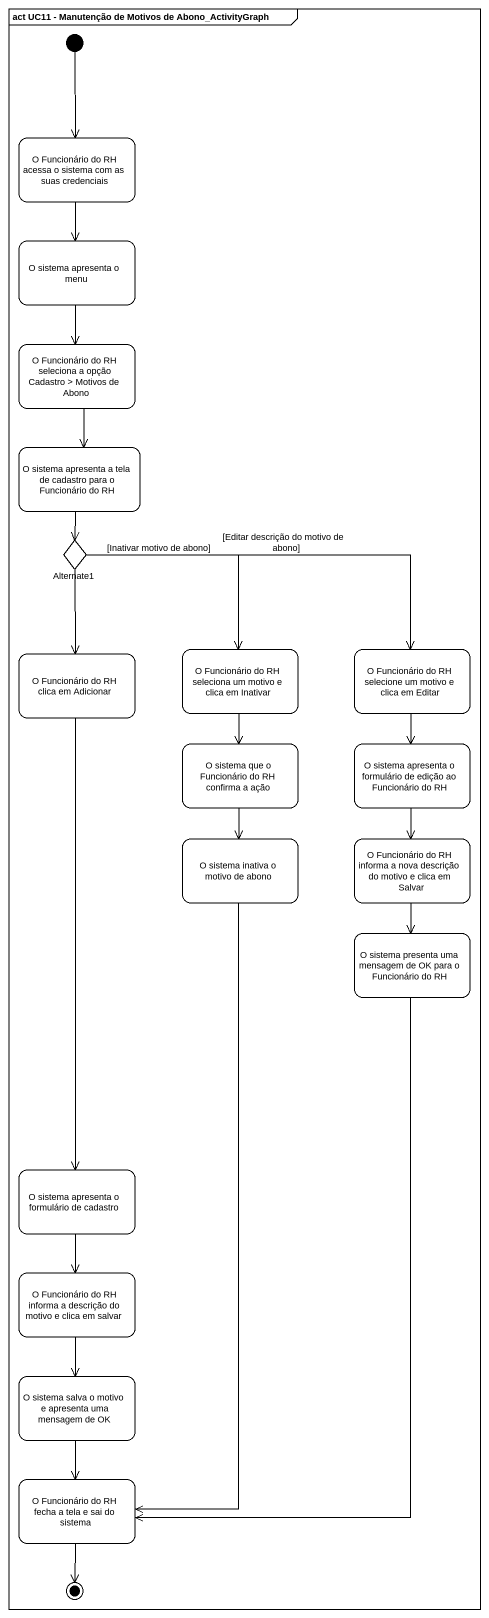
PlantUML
@startuml
mainframe act UC11 - Manutenção de Motivos de Abono_ActivityGraph
hide empty description
state "O Funcionário do RH acessa o sistema com as suas credenciais" as O_Funcionário_do_RH_acessa
state "O sistema apresenta o menu" as O_sistema_apresenta_o_menu
state "O Funcionário do RH seleciona a opção Cadastro > Motivos de Abono" as O_Funcionário_do_RH
state "O sistema apresenta a tela de cadastro para o Funcionário do RH" as O_sistema_apresenta_a_tela
state Alternate1 <<choice>>
state "O Funcionário do RH clica em Adicionar" as O_Funcionário_do_RH_clica
state "O Funcionário do RH seleciona um motivo e clica em Inativar" as O_Funcionário_do_RH_2
state "O Funcionário do RH selecione um motivo e clica em Editar" as O_Funcionário_do_RH_3
state "O sistema que o Funcionário do RH confirma a ação" as O_sistema_que_o_Funcionário
state "O sistema apresenta o formulário de edição ao Funcionário do RH" as O_sistema_apresenta_o
state "O sistema inativa o motivo de abono" as O_sistema_inativa_o_motivo
state "O Funcionário do RH informa a nova descrição do motivo e clica em Salvar" as O_Funcionário_do_RH_informa
state "O sistema presenta uma mensagem de OK para o Funcionário do RH" as O_sistema_presenta_uma
state "O sistema apresenta o formulário de cadastro" as O_sistema_apresenta_o_2
state "O Funcionário do RH informa a descrição do motivo e clica em salvar" as O_Funcionário_do_RH_informa_2
state "O sistema salva o motivo e apresenta uma mensagem de OK" as O_sistema_salva_o_motivo_e
state "O Funcionário do RH fecha a tela e sai do sistema" as O_Funcionário_do_RH_fecha_a
[*] --> O_Funcionário_do_RH_acessa
O_Funcionário_do_RH_acessa --> O_sistema_apresenta_o_menu
O_sistema_apresenta_o_menu --> O_Funcionário_do_RH
O_Funcionário_do_RH --> O_sistema_apresenta_a_tela
O_sistema_apresenta_a_tela --> Alternate1
Alternate1 --> O_Funcionário_do_RH_clica
Alternate1 --> O_Funcionário_do_RH_2 : [Inativar motivo de abono]
Alternate1 -right-> O_Funcionário_do_RH_3 : [Editar descrição do motivo de abono]
O_Funcionário_do_RH_clica --> O_sistema_apresenta_o_2
O_Funcionário_do_RH_2 --> O_sistema_que_o_Funcionário
O_Funcionário_do_RH_3 --> O_sistema_apresenta_o
O_sistema_que_o_Funcionário --> O_sistema_inativa_o_motivo
O_sistema_apresenta_o --> O_Funcionário_do_RH_informa
O_sistema_inativa_o_motivo --> O_Funcionário_do_RH_fecha_a
O_Funcionário_do_RH_informa --> O_sistema_presenta_uma
O_sistema_presenta_uma --> O_Funcionário_do_RH_fecha_a
O_sistema_apresenta_o_2 --> O_Funcionário_do_RH_informa_2
O_Funcionário_do_RH_informa_2 --> O_sistema_salva_o_motivo_e
O_sistema_salva_o_motivo_e --> O_Funcionário_do_RH_fecha_a
O_Funcionário_do_RH_fecha_a --> [*]
@enduml
